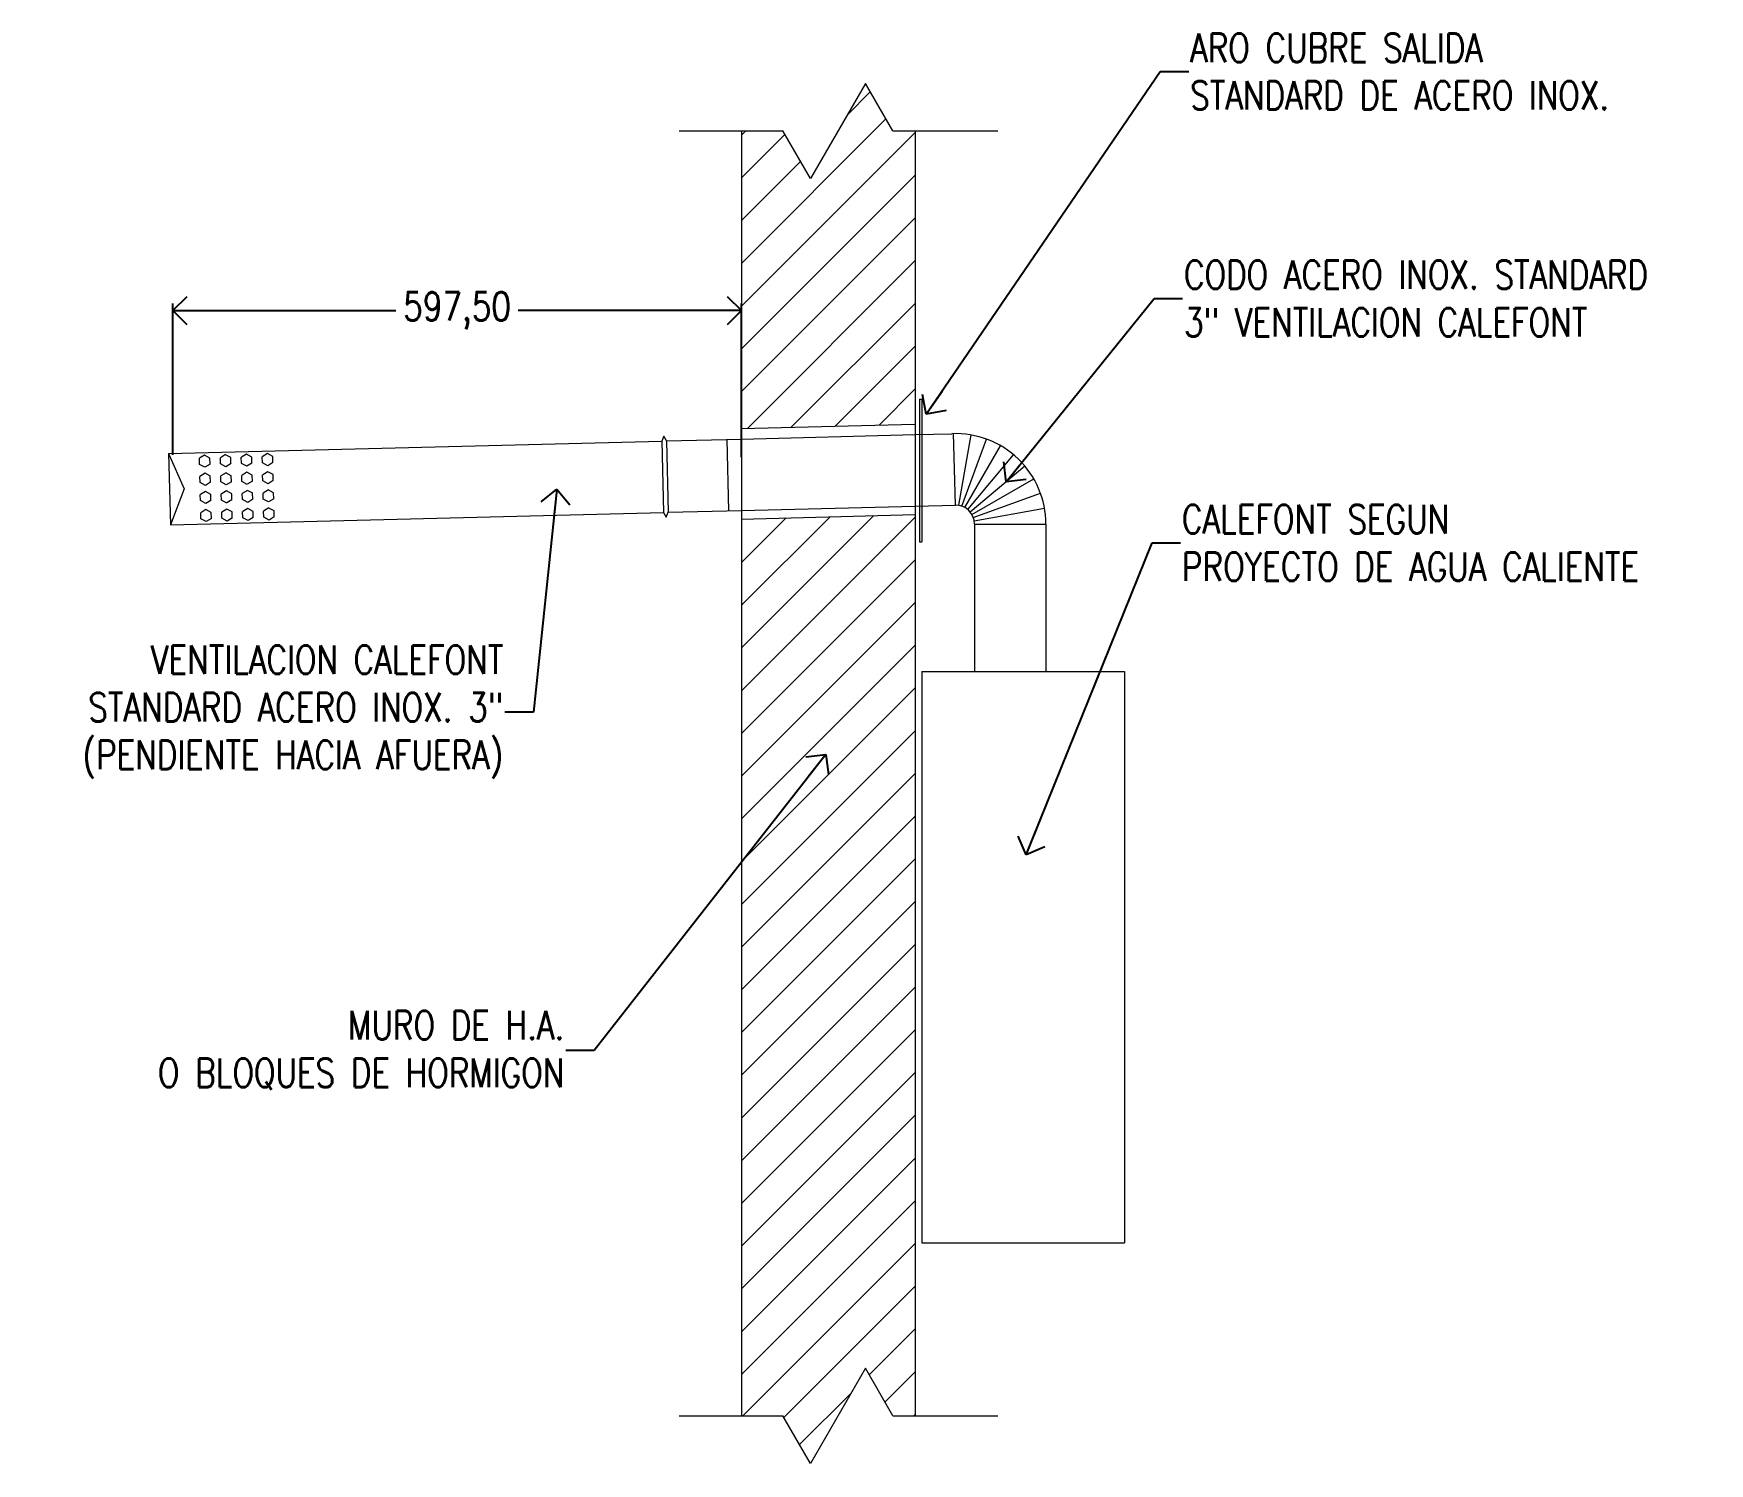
# Model space of a CAD drawing. Header units: metres. Extents: x -40 to 265, y 63 to 163.
# Drawn here: x 249.248 to 251.009, y 138.534 to 140.036 of the extents above; entities that cross this region are included whole.
import ezdxf

# ---------------------------------------------------------------- set-up
doc = ezdxf.new("R2010")
doc.units = ezdxf.units.M
doc.header["$LTSCALE"] = 5
doc.header["$MEASUREMENT"] = 0
doc.layers.get('0').update_dxf_attribs({"color": 30})
doc.layers.get('DEFPOINTS').update_dxf_attribs({"color": 210})
for name, color, linetype, lineweight in [('A-ANNO-DIMS', 3, 'Continuous', 18), ('A-ANNO-SYMB', 3, 'Continuous', 18), ('A-ANNO-TEXT', 3, 'Continuous', 18), ('A-DETL-MBND', 3, 'Continuous', 18), ('A-DETL-PATT', 8, 'Continuous', 18)]:
    doc.layers.add(name, color=color, linetype=linetype, lineweight=lineweight)
doc.styles.add('E-ROMANS', font='romans.shx', dxfattribs={"width": 0.8})
doc.dimstyles.new('E-0001_ARW_18', dxfattribs={"dimscale": 0.001, "dimtxt": 1.8, "dimasz": 1.8, "dimexe": 0.9, "dimexo": 0.6, "dimgap": 0.9, "dimtad": 0, "dimdec": 0, "dimlfac": 1000, "dimzin": 0, "dimdsep": 46, "dimtxsty": 'E-ROMANS', "dimblk": 'OPEN90', "dimcen": 0.9, "dimclrd": 256, "dimclre": 256, "dimclrt": 256, "dimadec": 0, "dimazin": 0, "dimtfac": 1, "dimtdec": 0, "dimtmove": 1, "dimatfit": 3, "dimldrblk": 'OPEN90', "dimfxl": 1, "dimtfill": 1, "dimtolj": 1, "dimtzin": 0, "dimarcsym": 0})

# ---------------------------------------------------------------- blocks, each defined once
blk = doc.blocks.new('_Open90')
at = {"color": 0, "linetype": 'ByBlock', "lineweight": -2}
for p, q in [((0, 0), (-1, 0)), ((-0.5, 0.5), (0, 0)), ((0, 0), (-0.5, -0.5))]:
    blk.add_line(p, q, dxfattribs=at)
blk = doc.blocks.new('*D23')
at = {"layer": 'A-ANNO-DIMS', "color": 1, "lineweight": -2, "transparency": 16777216}
for p, q in [((249.3946, 139.5939), (249.3946, 139.7528)), ((249.9921, 139.5914), (249.9921, 139.7528)), ((249.4246, 139.7453), (249.6324, 139.7453)), ((249.9621, 139.7453), (249.7543, 139.7453))]:
    blk.add_line(p, q, dxfattribs=at)
at = {"layer": 'DEFPOINTS', "color": 0, "transparency": 16777216}
for p in [(249.9921, 139.7453), (249.3946, 139.5937), (249.9921, 139.5911)]:
    blk.add_point(p, dxfattribs=at)
at = {"layer": 'A-ANNO-DIMS', "color": 1, "lineweight": -2, "transparency": 16777216, "xscale": 0.03, "yscale": 0.03, "zscale": 0.03, "rotation": 180}
blk.add_blockref('_Open90', (249.3946, 139.7453), dxfattribs=at)
at = {"layer": 'A-ANNO-DIMS', "color": 1, "lineweight": -2, "transparency": 16777216, "xscale": 0.03, "yscale": 0.03, "zscale": 0.03}
blk.add_blockref('_Open90', (249.9921, 139.7453), dxfattribs=at)
at = {"layer": 'A-ANNO-DIMS', "color": 2, "transparency": 16777216, "insert": (249.6933, 139.7453), "char_height": 0.03, "attachment_point": 5, "style": 'E-ROMANS', "bg_fill": 3, "box_fill_scale": 1.25, "bg_fill_color": 256, "bg_fill_true_color": 13158600, "bg_fill_transparency": 0}
blk.add_mtext('\\A1;597,50', dxfattribs=at)

msp = doc.modelspace()

# ---------------------------------------------------------------- linework, layer by layer
at = {"layer": 'A-ANNO-DIMS'}
for p, q in [((249.926502, 139.934105), (250.035644, 139.934105)), ((250.151114, 139.934105), (250.261391, 139.934105)), ((249.926502, 138.584029), (250.035644, 138.584029)), ((250.151114, 138.584029), (250.261391, 138.584029))]:
    msp.add_line(p, q, dxfattribs=at)
at = {"layer": 'A-DETL-MBND'}
for p, q in [((250.122247, 139.984105), (250.064512, 139.884105)), ((250.151114, 139.934105), (250.122247, 139.984105)), ((249.99209, 139.934105), (249.99209, 138.584029)), ((250.064512, 139.884105), (250.035644, 139.934105)), ((250.17459, 139.934105), (250.17459, 138.584029)), ((250.178939, 139.652285), (250.178939, 139.502285)), ((250.178939, 139.652285), (250.181549, 139.652285)), ((250.181549, 139.652285), (250.181549, 139.502285)), ((249.99209, 139.62134), (250.174327, 139.626136)), ((249.390117, 139.595131), (249.908259, 139.608296)), ((250.17459, 139.615063), (250.213185, 139.616043)), ((250.21683, 139.541113), (250.214857, 139.616087)), ((250.220302, 139.540803), (250.233327, 139.61467)), ((250.223668, 139.539901), (250.249322, 139.610384)), ((249.390117, 139.595131), (249.39209, 139.520157)), ((250.226827, 139.538428), (250.26433, 139.603386)), ((250.229681, 139.536429), (250.277895, 139.593887)), ((249.423192, 139.564789), (249.423036, 139.571138)), ((249.428515, 139.574449), (249.423095, 139.57114)), ((249.434063, 139.571358), (249.428487, 139.574397)), ((249.434188, 139.56506), (249.434031, 139.571408)), ((249.445183, 139.565331), (249.445027, 139.571679)), ((249.450505, 139.57499), (249.445086, 139.571681)), ((249.456053, 139.571899), (249.450478, 139.574938)), ((249.456178, 139.565601), (249.456022, 139.57195)), ((249.467173, 139.565872), (249.467017, 139.57222)), ((249.472496, 139.575532), (249.467076, 139.572222)), ((249.478044, 139.572441), (249.472468, 139.575479)), ((249.478168, 139.566143), (249.478012, 139.572491)), ((249.489164, 139.566413), (249.489007, 139.572761)), ((249.494486, 139.576073), (249.489067, 139.572764)), ((249.500034, 139.572982), (249.494458, 139.576021)), ((249.500159, 139.566684), (249.500003, 139.573032)), ((250.232146, 139.533964), (250.289604, 139.582178)), ((249.40648, 139.558035), (249.39209, 139.520157)), ((249.4288, 139.561701), (249.423224, 139.564739)), ((249.429006, 139.555393), (249.423586, 139.552084)), ((249.434247, 139.565062), (249.428827, 139.561753)), ((249.434554, 139.552302), (249.428978, 139.555341)), ((249.45079, 139.562242), (249.445214, 139.565281)), ((249.450996, 139.555934), (249.445577, 139.552625)), ((249.456237, 139.565604), (249.450818, 139.562294)), ((249.456544, 139.552843), (249.450968, 139.555882)), ((249.47278, 139.562783), (249.467205, 139.565822)), ((249.472986, 139.556476), (249.467567, 139.553166)), ((249.478228, 139.566145), (249.472808, 139.562836)), ((249.478535, 139.553384), (249.472959, 139.556423)), ((249.478659, 139.547087), (249.478503, 139.553435)), ((249.494771, 139.563325), (249.489195, 139.566363)), ((249.489654, 139.547357), (249.489498, 139.553705)), ((249.494977, 139.557017), (249.489557, 139.553708)), ((249.500218, 139.566686), (249.494799, 139.563377)), ((249.500525, 139.553926), (249.494949, 139.556965)), ((249.50065, 139.547628), (249.500493, 139.553976)), ((250.234145, 139.53111), (250.299102, 139.568613)), ((250.235617, 139.527951), (250.306101, 139.553605)), ((249.423683, 139.545733), (249.423527, 139.552081)), ((249.429291, 139.542644), (249.423715, 139.545683)), ((249.429452, 139.536361), (249.424033, 139.533051)), ((249.434738, 139.546006), (249.429318, 139.542697)), ((249.435001, 139.53327), (249.429425, 139.536308)), ((249.434678, 139.546004), (249.434522, 139.552352)), ((249.445674, 139.546275), (249.445517, 139.552623)), ((249.451281, 139.543186), (249.445705, 139.546224)), ((249.451443, 139.536902), (249.446023, 139.533593)), ((249.456728, 139.546547), (249.451309, 139.543238)), ((249.456991, 139.533811), (249.451415, 139.53685)), ((249.456669, 139.546545), (249.456513, 139.552893)), ((249.467664, 139.546816), (249.467508, 139.553164)), ((249.473271, 139.543727), (249.467696, 139.546766)), ((249.473433, 139.537443), (249.468014, 139.534134)), ((249.478718, 139.547089), (249.473299, 139.543779)), ((249.478981, 139.534352), (249.473406, 139.537391)), ((249.495262, 139.544268), (249.489686, 139.547307)), ((249.495424, 139.537985), (249.490004, 139.534675)), ((249.500709, 139.54763), (249.495289, 139.544321)), ((249.500972, 139.534894), (249.495396, 139.537932)), ((249.99209, 139.535398), (250.17459, 139.540033)), ((250.17459, 139.540033), (250.21683, 139.541106)), ((250.236519, 139.524585), (250.310387, 139.53761)), ((249.39209, 139.520157), (249.910164, 139.533317)), ((249.42413, 139.526701), (249.423974, 139.533049)), ((249.429737, 139.523612), (249.424162, 139.526651)), ((249.435184, 139.526974), (249.429765, 139.523665)), ((249.435125, 139.526972), (249.434969, 139.53332)), ((249.44612, 139.527242), (249.445964, 139.53359)), ((249.451728, 139.524153), (249.446152, 139.527192)), ((249.457175, 139.527515), (249.451755, 139.524206)), ((249.457116, 139.527513), (249.456959, 139.533861)), ((249.468111, 139.527784), (249.467955, 139.534132)), ((249.473718, 139.524695), (249.468142, 139.527734)), ((249.479165, 139.528057), (249.473746, 139.524747)), ((249.479106, 139.528054), (249.47895, 139.534402)), ((249.490101, 139.528325), (249.489945, 139.534673)), ((249.495708, 139.525236), (249.490133, 139.528275)), ((249.501156, 139.528598), (249.495736, 139.525289)), ((249.501096, 139.528596), (249.50094, 139.534944)), ((249.910164, 139.533317), (249.91279, 139.528382)), ((249.91279, 139.528382), (249.915162, 139.533444)), ((249.915162, 139.533444), (249.99209, 139.535398)), ((249.99209, 139.526307), (250.17459, 139.53111)), ((250.236823, 139.521113), (250.31183, 139.521113)), ((250.23683, 139.521113), (250.23683, 139.366043)), ((250.31183, 139.521113), (250.31183, 139.366043)), ((250.178939, 139.502285), (250.181549, 139.502285)), ((250.181498, 139.366043), (250.39459, 139.366043)), ((250.181498, 139.366043), (250.181498, 138.766043)), ((250.39459, 139.366043), (250.39459, 138.766043)), ((250.181498, 138.766043), (250.39459, 138.766043)), ((250.122247, 138.634029), (250.064512, 138.534029)), ((250.151114, 138.584029), (250.122247, 138.634029)), ((250.064512, 138.534029), (250.035644, 138.584029))]:
    msp.add_line(p, q, dxfattribs=at)
for radius, end in [(0.095, 92.199079), (0.019993, 90)]:
    msp.add_arc((250.21683, 139.521113), radius, 0, end, dxfattribs=at)

# ---------------------------------------------------------------- texts
at = {"layer": 'A-ANNO-TEXT', "char_height": 0.03, "style": 'E-ROMANS'}
for s, insert, attachment_point in [('ARO CUBRE SALIDA\\PSTANDARD DE ACERO INOX.', (250.463435, 139.996493), 4), ('CODO ACERO INOX. STANDARD\\P3" VENTILACION CALEFONT', (250.456987, 139.758092), 4), ('CALEFONT SEGUN\\PPROYECTO DE AGUA CALIENTE', (250.454824, 139.501265), 4), ('VENTILACION CALEFONT\\PSTANDARD ACERO INOX. 3" \\P(PENDIENTE HACIA AFUERA)', (249.741999, 139.323585), 6), ('MURO DE H.A.\\PO BLOQUES DE HORMIGON', (249.805928, 138.968122), 6)]:
    msp.add_mtext(s, dxfattribs=dict(at, insert=insert, attachment_point=attachment_point))

# ---------------------------------------------------------------- leaders
at = {"layer": 'A-ANNO-SYMB', "annotation_type": 0, "has_hookline": 1}
for points, hookline_direction, text_width in [([(250.186195, 139.636418), (250.431935, 139.996493), (250.461935, 139.996493)], 0, 0.498286), ([(250.270027, 139.565542), (250.425487, 139.758092), (250.455487, 139.758092)], 0, 0.552), ([(249.798226, 139.557813), (249.773499, 139.323585), (249.743499, 139.323585)], 1, 0.493714), ([(250.291134, 139.173529), (250.423324, 139.501265), (250.453324, 139.501265)], 0, 0.544), ([(250.080723, 139.278977), (249.837428, 138.968122), (249.807428, 138.968122)], 1, 0.483429)]:
    msp.add_leader(points, dimstyle='E-0001_ARW_18', override={"dimscale": 1, "dimtxt": 0.03, "dimasz": 0.03, "dimexe": 0.0075, "dimexo": 0.00025, "dimgap": 0.0015, "dimtad": 0, "dimdec": 2, "dimzin": 1, "dimdsep": 44, "dimtxsty": 'E-ROMANS', "dimcen": 6, "dimclrd": 1, "dimclre": 1, "dimclrt": 2, "dimtdec": 2, "dimtmove": 2}, dxfattribs=dict(at, hookline_direction=hookline_direction, text_width=text_width))

# ---------------------------------------------------------------- next in the draw order: dimensions: what is measured, and where the dimension line sits
at = {"layer": 'A-ANNO-DIMS'}
dim = msp.add_linear_dim(base=(249.99209, 139.745321), p1=(249.39459, 139.593665), p2=(249.99209, 139.591125), dimstyle='E-0001_ARW_18', override={"dimscale": 1, "dimtxt": 0.03, "dimasz": 0.03, "dimexe": 0.0075, "dimexo": 0.00025, "dimgap": 0.0015, "dimtad": 0, "dimdec": 2, "dimzin": 1, "dimdsep": 44, "dimtxsty": 'E-ROMANS', "dimcen": 6, "dimclrd": 1, "dimclre": 1, "dimclrt": 2, "dimtdec": 2, "dimtmove": 2}, dxfattribs=at)
dim.commit()
dim.dimension.update_dxf_attribs({"geometry": '*D23', "text_midpoint": (249.69334, 139.745321)})

# ---------------------------------------------------------------- next in the draw order: hatches: boundary and pattern name
at = {"layer": 'A-DETL-PATT'}
h = msp.add_hatch(dxfattribs=at)
h.set_pattern_fill('ANSI31', color=256, scale=0.01, style=0)
h.set_pattern_definition([(45, (-0.763388, -0.23392), (-0.0224506403, 0.0224506403), [])])
h.paths.add_polyline_path([(250.17459, 139.53111), (249.99209, 139.526307), (249.99209, 138.584029), (250.035644, 138.584029), (250.064512, 138.534029), (250.122247, 138.634029), (250.151114, 138.584029), (250.17459, 138.584029)])
h.paths.add_polyline_path([(249.99209, 139.62134), (250.17459, 139.626143), (250.17459, 139.934105), (250.151114, 139.934105), (250.122247, 139.984105), (250.064512, 139.884105), (250.035644, 139.934105), (249.99209, 139.934105)])

# ---------------------------------------------------------------- next in the draw order: linework, layer by layer
at = {"layer": 'A-DETL-MBND'}
for p, q in [((249.910631, 139.613358), (249.908259, 139.608296)), ((249.908259, 139.608296), (249.910164, 139.533317)), ((249.913257, 139.608423), (249.910631, 139.613358)), ((249.913257, 139.608423), (249.99209, 139.610426)), ((249.913257, 139.608423), (249.915162, 139.533444)), ((249.97657, 139.610032), (249.978475, 139.535052)), ((249.99209, 139.610426), (250.17459, 139.615063)), ((249.390117, 139.595131), (249.40648, 139.558035)), ((249.422746, 139.583822), (249.422589, 139.59017)), ((249.428068, 139.593481), (249.422649, 139.590172)), ((249.433616, 139.59039), (249.42804, 139.593429)), ((249.433741, 139.584092), (249.433585, 139.59044)), ((249.444736, 139.584363), (249.44458, 139.590711)), ((249.450058, 139.594023), (249.444639, 139.590713)), ((249.455607, 139.590932), (249.450031, 139.59397)), ((249.455731, 139.584634), (249.455575, 139.590982)), ((249.466726, 139.584904), (249.46657, 139.591252)), ((249.472049, 139.594564), (249.466629, 139.591255)), ((249.477597, 139.591473), (249.472021, 139.594512)), ((249.477722, 139.585175), (249.477565, 139.591523)), ((249.488717, 139.585446), (249.488561, 139.591794)), ((249.494039, 139.595105), (249.48862, 139.591796)), ((249.499587, 139.592014), (249.494012, 139.595053)), ((249.499712, 139.585716), (249.499556, 139.592064)), ((249.428353, 139.580733), (249.422777, 139.583772)), ((249.4338, 139.584095), (249.428381, 139.580785)), ((249.450343, 139.581274), (249.444768, 139.584313)), ((249.45579, 139.584636), (249.450371, 139.581327)), ((249.472334, 139.581815), (249.466758, 139.584854)), ((249.477781, 139.585177), (249.472361, 139.581868)), ((249.494324, 139.582357), (249.488748, 139.585396)), ((249.499771, 139.585719), (249.494352, 139.582409))]:
    msp.add_line(p, q, dxfattribs=at)

doc.saveas('drawing.dxf')
